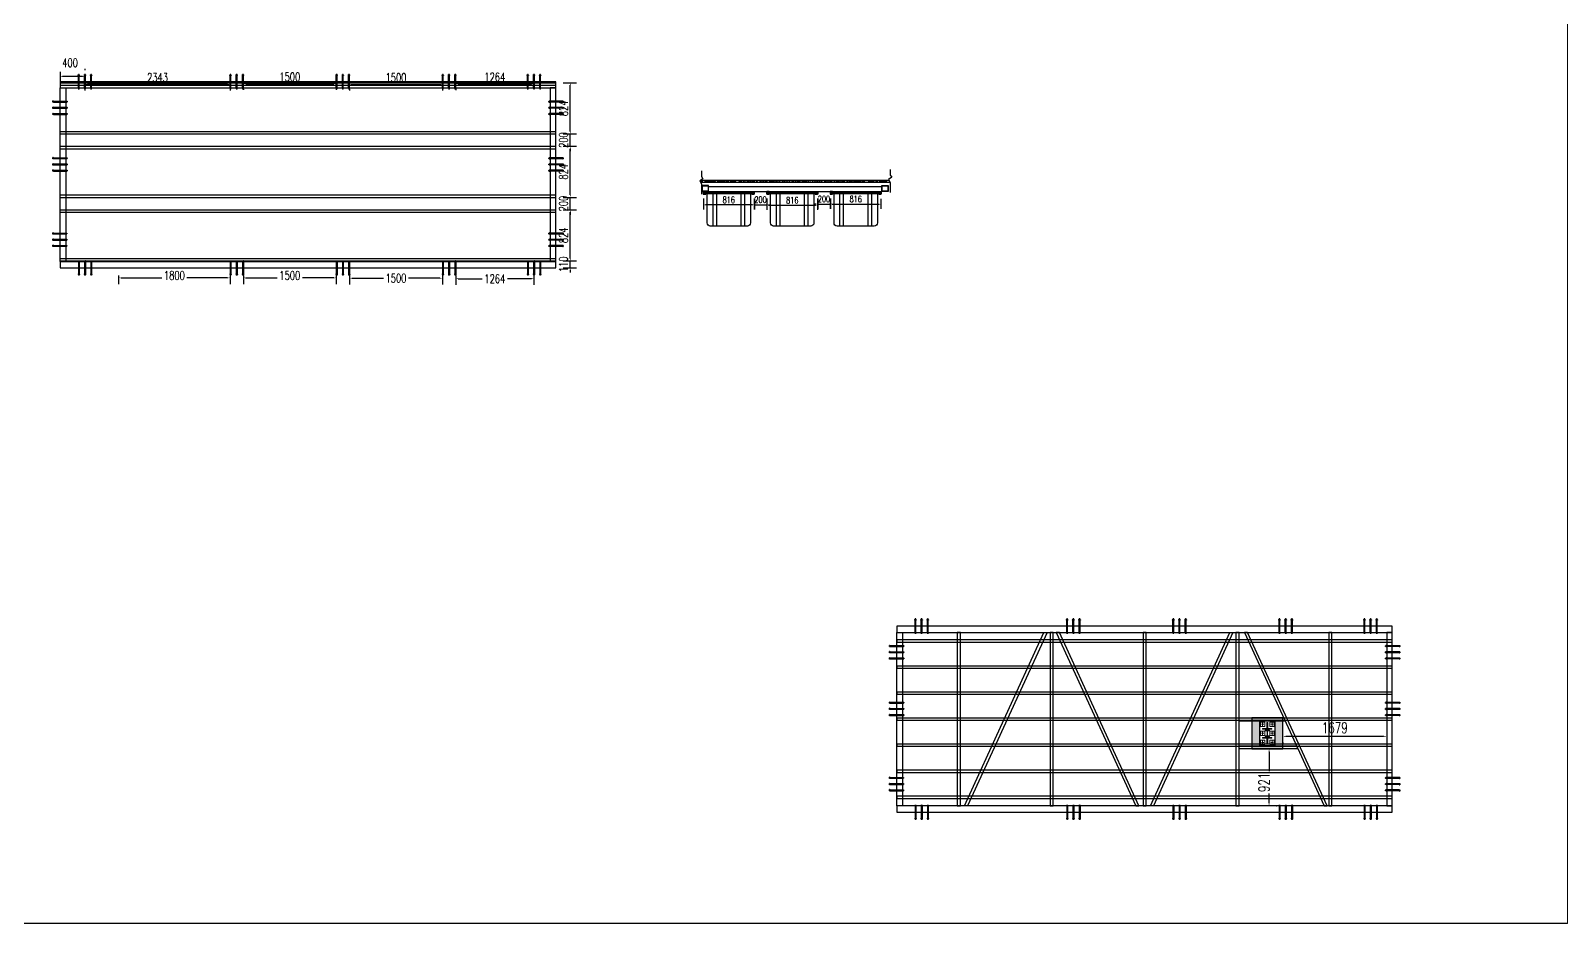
# Model space of a CAD drawing. Extents: x -18540 to 926017, y -610001 to -56924.
# Drawn here: x -117 to 24599, y -610001 to -595594 of the extents above; entities that cross this region are included whole.
import ezdxf

# ---------------------------------------------------------------- set-up
doc = ezdxf.new("R2010")
doc.units = 0
doc.header["$LTSCALE"] = 10
doc.header["$MEASUREMENT"] = 0
doc.linetypes.add('线型2', pattern=[2.5, 1.5, -1])
for name, color, linetype in [('BJ02', 2, 'Continuous'), ('W-STEEL_FRAME钢架', 3, 'Continuous'), ('W-STEEL_KEEL钢龙骨', 5, 'Continuous'), ('W-WOOD_FLOOR木地板', 30, 'Continuous'), ('房屋工字钢', 2, 'Continuous'), ('浮箱U槽', 5, 'Continuous'), ('螺栓孔位', 2, 'Continuous'), ('铝合金', 7, 'Continuous')]:
    doc.layers.add(name, color=color, linetype=linetype)
for name, color, linetype, lineweight in [('孔标注', 9, 'Continuous', 18), ('字符标注', 9, 'Continuous', 18), ('柱_主零件_实线', 51, 'Continuous', 18), ('柱_零件_实线', 3, 'Continuous', 18), ('螺栓组-普通_实线', 9, 'Continuous', 18), ('钢板标注', 9, 'Continuous', 18)]:
    doc.layers.add(name, color=color, linetype=linetype, lineweight=lineweight)
doc.styles.add('STANDARD_T3', font='simplex.shx', dxfattribs={"width": 0.7, "bigfont": 'gbcbig.shx'})
doc.dimstyles.new('W&&30', dxfattribs={"dimtxt": 105, "dimasz": 30, "dimexe": 75, "dimexo": 90, "dimgap": 30, "dimtad": 1, "dimdec": 0, "dimzin": 0, "dimdsep": 46, "dimtxsty": 'STANDARD_T3', "dimcen": 0.09, "dimclrd": 1, "dimclre": 1, "dimclrt": 7, "dimazin": 2, "dimtfac": 1, "dimtdec": 0, "dimtix": 1, "dimtmove": 2, "dimatfit": 3, "dimfxl": 100, "dimtolj": 1, "dimtzin": 0, "dimarcsym": 0})
doc.dimstyles.new('W&&40', dxfattribs={"dimtxt": 140, "dimasz": 40, "dimexe": 100, "dimexo": 120, "dimgap": 40, "dimtad": 1, "dimdec": 0, "dimzin": 0, "dimdsep": 46, "dimtxsty": 'STANDARD_T3', "dimcen": 0.09, "dimclrd": 1, "dimclre": 1, "dimclrt": 7, "dimazin": 2, "dimtfac": 1, "dimtdec": 0, "dimtix": 1, "dimtmove": 2, "dimatfit": 3, "dimfxl": 100, "dimtolj": 1, "dimtzin": 0, "dimarcsym": 0})
doc.dimstyles.new('W&&50', dxfattribs={"dimtxt": 175, "dimasz": 50, "dimexe": 125, "dimexo": 150, "dimgap": 50, "dimtad": 1, "dimdec": 0, "dimzin": 0, "dimdsep": 46, "dimtxsty": 'STANDARD_T3', "dimcen": 0.09, "dimclrd": 1, "dimclre": 1, "dimclrt": 7, "dimazin": 2, "dimtfac": 1, "dimtdec": 0, "dimtix": 1, "dimtmove": 2, "dimatfit": 3, "dimfxl": 100, "dimtolj": 1, "dimtzin": 0, "dimarcsym": 0})

# ---------------------------------------------------------------- blocks, each defined once
blk = doc.blocks.new('*D302')
at = {"layer": 'Defpoints', "color": 0, "transparency": 16777216}
for p in [(8360, -598485), (8596, -598485), (8360, -599309)]:
    blk.add_point(p, dxfattribs=at)
at = {"layer": '浮箱U槽', "color": 1, "lineweight": -2, "transparency": 16777216}
for p, q in [((8480, -598485), (8696, -598485)), ((8596, -599269), (8596, -598525)), ((8480, -599309), (8696, -599309))]:
    blk.add_line(p, q, dxfattribs=at)
at = {"layer": '浮箱U槽', "color": 1, "transparency": 16777216}
for points in [[(8589, -598525), (8603, -598525), (8596, -598485)], [(8589, -599269), (8603, -599269), (8596, -599309)]]:
    blk.add_solid(points, dxfattribs=at)
at = {"layer": '浮箱U槽', "color": 7, "transparency": 16777216, "insert": (8486, -598897), "char_height": 140, "attachment_point": 5, "rotation": 90, "style": 'STANDARD_T3'}
blk.add_mtext('\\A1;824', dxfattribs=at)
blk = doc.blocks.new('*D303')
at = {"layer": 'Defpoints', "color": 0, "transparency": 16777216}
for p in [(8360, -598284), (8596, -598284), (8360, -598485)]:
    blk.add_point(p, dxfattribs=at)
at = {"layer": '浮箱U槽', "color": 1, "lineweight": -2, "transparency": 16777216}
for p, q in [((8480, -598284), (8696, -598284)), ((8596, -598244), (8596, -598204)), ((8596, -598485), (8596, -598284)), ((8480, -598485), (8696, -598485)), ((8596, -598525), (8596, -598565))]:
    blk.add_line(p, q, dxfattribs=at)
at = {"layer": '浮箱U槽', "color": 1, "transparency": 16777216}
for points in [[(8589, -598244), (8603, -598244), (8596, -598284)], [(8589, -598525), (8603, -598525), (8596, -598485)]]:
    blk.add_solid(points, dxfattribs=at)
at = {"layer": '浮箱U槽', "color": 7, "transparency": 16777216, "insert": (8486, -598385), "char_height": 140, "attachment_point": 5, "rotation": 90, "style": 'STANDARD_T3'}
blk.add_mtext('\\A1;200', dxfattribs=at)
blk = doc.blocks.new('*D304')
at = {"layer": 'Defpoints', "color": 0, "transparency": 16777216}
for p in [(8360, -597460), (8596, -597460), (8360, -598284)]:
    blk.add_point(p, dxfattribs=at)
at = {"layer": '浮箱U槽', "color": 1, "lineweight": -2, "transparency": 16777216}
for p, q in [((8480, -597460), (8696, -597460)), ((8596, -598244), (8596, -597500)), ((8480, -598284), (8696, -598284))]:
    blk.add_line(p, q, dxfattribs=at)
at = {"layer": '浮箱U槽', "color": 1, "transparency": 16777216}
for points in [[(8589, -597500), (8603, -597500), (8596, -597460)], [(8589, -598244), (8603, -598244), (8596, -598284)]]:
    blk.add_solid(points, dxfattribs=at)
at = {"layer": '浮箱U槽', "color": 7, "transparency": 16777216, "insert": (8486, -597872), "char_height": 140, "attachment_point": 5, "rotation": 90, "style": 'STANDARD_T3'}
blk.add_mtext('\\A1;824', dxfattribs=at)
blk = doc.blocks.new('*D305')
at = {"layer": 'Defpoints', "color": 0, "transparency": 16777216}
for p in [(8360, -597260), (8596, -597260), (8360, -597460)]:
    blk.add_point(p, dxfattribs=at)
at = {"layer": '浮箱U槽', "color": 1, "lineweight": -2, "transparency": 16777216}
for p, q in [((8480, -597260), (8696, -597260)), ((8596, -597220), (8596, -597180)), ((8596, -597460), (8596, -597260)), ((8480, -597460), (8696, -597460)), ((8596, -597500), (8596, -597540))]:
    blk.add_line(p, q, dxfattribs=at)
at = {"layer": '浮箱U槽', "color": 1, "transparency": 16777216}
for points in [[(8589, -597220), (8603, -597220), (8596, -597260)], [(8589, -597500), (8603, -597500), (8596, -597460)]]:
    blk.add_solid(points, dxfattribs=at)
at = {"layer": '浮箱U槽', "color": 7, "transparency": 16777216, "insert": (8486, -597360), "char_height": 140, "attachment_point": 5, "rotation": 90, "style": 'STANDARD_T3'}
blk.add_mtext('\\A1;200', dxfattribs=at)
blk = doc.blocks.new('*D306')
at = {"layer": 'Defpoints', "color": 0, "transparency": 16777216}
for p in [(8360, -596436), (8596, -596436), (8360, -597260)]:
    blk.add_point(p, dxfattribs=at)
at = {"layer": '浮箱U槽', "color": 1, "lineweight": -2, "transparency": 16777216}
for p, q in [((8480, -596436), (8696, -596436)), ((8596, -597220), (8596, -596476)), ((8480, -597260), (8696, -597260))]:
    blk.add_line(p, q, dxfattribs=at)
at = {"layer": '浮箱U槽', "color": 1, "transparency": 16777216}
for points in [[(8589, -596476), (8603, -596476), (8596, -596436)], [(8589, -597220), (8603, -597220), (8596, -597260)]]:
    blk.add_solid(points, dxfattribs=at)
at = {"layer": '浮箱U槽', "color": 7, "transparency": 16777216, "insert": (8486, -596848), "char_height": 140, "attachment_point": 5, "rotation": 90, "style": 'STANDARD_T3'}
blk.add_mtext('\\A1;824', dxfattribs=at)
blk = doc.blocks.new('1')
at = {"lineweight": -3}
for p, q in [((-1521938, 1214338), (-1521935, 1214338)), ((-1521938, 1214336), (-1521931, 1214336)), ((-1521938, 1214336), (-1521914, 1214336)), ((-1521936, 1214341), (-1521936, 1214346)), ((-1521936, 1214346), (-1521916, 1214346)), ((-1521935, 1214341), (-1521936, 1214341)), ((-1521934, 1214347), (-1521932, 1214347)), ((-1521933, 1214352), (-1521931, 1214355)), ((-1521933, 1214136), (-1521933, 1214352)), ((-1521919, 1214352), (-1521933, 1214352)), ((-1521932, 1214347), (-1521919, 1214347)), ((-1521932, 1214346), (-1521932, 1214341)), ((-1521921, 1214355), (-1521931, 1214355)), ((-1521919, 1214352), (-1521921, 1214355)), ((-1521919, 1214347), (-1521921, 1214347)), ((-1521921, 1214346), (-1521921, 1214341)), ((-1521919, 1214136), (-1521919, 1214352)), ((-1521917, 1214341), (-1521916, 1214341)), ((-1521914, 1214338), (-1521917, 1214338)), ((-1521916, 1214341), (-1521916, 1214346)), ((-1521938, 1214136), (-1521931, 1214136)), ((-1521938, 1214136), (-1521914, 1214136)), ((-1521938, 1214134), (-1521935, 1214134)), ((-1521935, 1214131), (-1521936, 1214131)), ((-1521936, 1214131), (-1521936, 1214126)), ((-1521936, 1214126), (-1521916, 1214126)), ((-1521934, 1214125), (-1521932, 1214125)), ((-1521932, 1214126), (-1521932, 1214131)), ((-1521932, 1214125), (-1521919, 1214125)), ((-1521921, 1214126), (-1521921, 1214131)), ((-1521919, 1214125), (-1521921, 1214125)), ((-1521914, 1214134), (-1521917, 1214134)), ((-1521917, 1214131), (-1521916, 1214131)), ((-1521916, 1214131), (-1521916, 1214126))]:
    blk.add_line(p, q, dxfattribs=at)
at = {"color": 1}
for p, q in [((-1521936, 1214346), (-1521934, 1214347)), ((-1521919, 1214347), (-1521916, 1214346))]:
    blk.add_line(p, q, dxfattribs=at)
at = {"color": 6, "lineweight": -3}
for p, q in [((-1521931, 1214136), (-1521931, 1214355)), ((-1521921, 1214136), (-1521921, 1214355))]:
    blk.add_line(p, q, dxfattribs=at)
at = {"lineweight": -3}
for points in [[(-1521933, 1214336), (-1521938, 1214336), (-1521938, 1214338), (-1521914, 1214338), (-1521914, 1214336), (-1521919, 1214336)], [(-1521935, 1214338), (-1521935, 1214341), (-1521917, 1214341), (-1521917, 1214338)], [(-1521933, 1214136), (-1521938, 1214136), (-1521938, 1214134), (-1521914, 1214134), (-1521914, 1214136), (-1521919, 1214136)], [(-1521935, 1214134), (-1521935, 1214131), (-1521917, 1214131), (-1521917, 1214134)]]:
    blk.add_lwpolyline(points, dxfattribs=at)
for centre, radius, start, end in [((-1521934, 1214129), 3.22, 223.6028, 316.3972), ((-1521926, 1214140), 14.7, 248.7607, 291.2393), ((-1521919, 1214129), 3.22, 223.6028, 316.3972)]:
    blk.add_arc(centre, radius, start, end, dxfattribs=at)
blk = doc.blocks.new('螺栓孔位')
at = {"layer": '螺栓孔位', "color": 1, "rotation": 270}
for p in [(-1214244, -1521833), (-1214244, -1521933), (-1214244, -1522033)]:
    blk.add_blockref('1', p, dxfattribs=at)
blk = doc.blocks.new('*D315')
at = {"layer": 'Defpoints', "color": 0, "transparency": 16777216}
for p in [(760, -596420), (3104, -596420), (3104, -596460)]:
    blk.add_point(p, dxfattribs=at)
at = {"layer": '螺栓孔位', "color": 1, "lineweight": -2, "transparency": 16777216}
for p, q in [((760, -596540), (760, -596560)), ((800, -596460), (3064, -596460)), ((3104, -596540), (3104, -596560))]:
    blk.add_line(p, q, dxfattribs=at)
at = {"layer": '螺栓孔位', "color": 1, "transparency": 16777216}
for points in [[(800, -596453), (800, -596467), (760, -596460)], [(3064, -596453), (3064, -596467), (3104, -596460)]]:
    blk.add_solid(points, dxfattribs=at)
at = {"layer": '螺栓孔位', "color": 7, "transparency": 16777216, "insert": (1932, -596350), "char_height": 140, "attachment_point": 5, "style": 'STANDARD_T3'}
blk.add_mtext('\\A1;2343', dxfattribs=at)
blk = doc.blocks.new('*D316')
at = {"layer": 'Defpoints', "color": 0, "transparency": 16777216}
for p in [(3318, -596420), (4818, -596420), (4818, -596451)]:
    blk.add_point(p, dxfattribs=at)
at = {"layer": '螺栓孔位', "color": 1, "lineweight": -2, "transparency": 16777216}
for p, q in [((3318, -596540), (3318, -596551)), ((3358, -596451), (4778, -596451)), ((4818, -596540), (4818, -596551))]:
    blk.add_line(p, q, dxfattribs=at)
at = {"layer": '螺栓孔位', "color": 1, "transparency": 16777216}
for points in [[(3358, -596444), (3358, -596457), (3318, -596451)], [(4778, -596444), (4778, -596457), (4818, -596451)]]:
    blk.add_solid(points, dxfattribs=at)
at = {"layer": '螺栓孔位', "color": 7, "transparency": 16777216, "insert": (4068, -596341), "char_height": 140, "attachment_point": 5, "style": 'STANDARD_T3'}
blk.add_mtext('\\A1;1500', dxfattribs=at)
blk = doc.blocks.new('*D317')
at = {"layer": 'Defpoints', "color": 0, "transparency": 16777216}
for p in [(5032, -596420), (6532, -596420), (6532, -596462)]:
    blk.add_point(p, dxfattribs=at)
at = {"layer": '螺栓孔位', "color": 1, "lineweight": -2, "transparency": 16777216}
for p, q in [((5032, -596540), (5032, -596562)), ((5072, -596462), (6492, -596462)), ((6532, -596540), (6532, -596562))]:
    blk.add_line(p, q, dxfattribs=at)
at = {"layer": '螺栓孔位', "color": 1, "transparency": 16777216}
for points in [[(5072, -596455), (5072, -596469), (5032, -596462)], [(6492, -596455), (6492, -596469), (6532, -596462)]]:
    blk.add_solid(points, dxfattribs=at)
at = {"layer": '螺栓孔位', "color": 7, "transparency": 16777216, "insert": (5782, -596352), "char_height": 140, "attachment_point": 5, "style": 'STANDARD_T3'}
blk.add_mtext('\\A1;1500', dxfattribs=at)
blk = doc.blocks.new('*D318')
at = {"layer": 'Defpoints', "color": 0, "transparency": 16777216}
for p in [(6746, -596410), (8010, -596452), (8010, -596519)]:
    blk.add_point(p, dxfattribs=at)
at = {"layer": '螺栓孔位', "color": 1, "lineweight": -2, "transparency": 16777216}
for p, q in [((8010, -596399), (8010, -596352)), ((6746, -596530), (6746, -596552)), ((6786, -596452), (7970, -596452))]:
    blk.add_line(p, q, dxfattribs=at)
at = {"layer": '螺栓孔位', "color": 1, "transparency": 16777216}
for points in [[(6786, -596445), (6786, -596459), (6746, -596452)], [(7970, -596445), (7970, -596459), (8010, -596452)]]:
    blk.add_solid(points, dxfattribs=at)
at = {"layer": '螺栓孔位', "color": 7, "transparency": 16777216, "insert": (7378, -596342), "char_height": 140, "attachment_point": 5, "style": 'STANDARD_T3'}
blk.add_mtext('\\A1;1264', dxfattribs=at)
blk = doc.blocks.new('*D319')
at = {"layer": 'Defpoints', "color": 0, "transparency": 16777216}
for p in [(360, -596140), (760, -596331), (760, -596331)]:
    blk.add_point(p, dxfattribs=at)
at = {"layer": '浮箱U槽', "color": 1, "lineweight": -2, "transparency": 16777216}
for p, q in [((360, -596260), (360, -596431)), ((400, -596331), (720, -596331)), ((760, -596211), (760, -596231))]:
    blk.add_line(p, q, dxfattribs=at)
at = {"layer": '浮箱U槽', "color": 1, "transparency": 16777216}
for points in [[(400, -596325), (400, -596338), (360, -596331)], [(720, -596325), (720, -596338), (760, -596331)]]:
    blk.add_solid(points, dxfattribs=at)
at = {"layer": '浮箱U槽', "color": 7, "transparency": 16777216, "insert": (520, -596111), "char_height": 140, "attachment_point": 5, "style": 'STANDARD_T3'}
blk.add_mtext('\\A1;400', dxfattribs=at)
blk = doc.blocks.new('*D375')
at = {"layer": 'Defpoints', "color": 0, "transparency": 16777216}
for p in [(1303, -599427), (3104, -599419), (3104, -599584)]:
    blk.add_point(p, dxfattribs=at)
at = {"layer": '螺栓孔位', "color": 1, "lineweight": -2, "transparency": 16777216}
for p, q in [((1303, -599547), (1303, -599684)), ((1343, -599584), (2000, -599584)), ((3064, -599584), (2407, -599584)), ((3104, -599539), (3104, -599684))]:
    blk.add_line(p, q, dxfattribs=at)
at = {"layer": '螺栓孔位', "color": 1, "transparency": 16777216}
for points in [[(1343, -599577), (1343, -599590), (1303, -599584)], [(3064, -599577), (3064, -599590), (3104, -599584)]]:
    blk.add_solid(points, dxfattribs=at)
at = {"layer": '螺栓孔位', "color": 7, "transparency": 16777216, "insert": (2204, -599544), "char_height": 140, "attachment_point": 5, "style": 'STANDARD_T3'}
blk.add_mtext('\\A1;1800', dxfattribs=at)
blk = doc.blocks.new('*D376')
at = {"layer": 'Defpoints', "color": 0, "transparency": 16777216}
for p in [(3318, -599427), (4818, -599419), (4818, -599584)]:
    blk.add_point(p, dxfattribs=at)
at = {"layer": '螺栓孔位', "color": 1, "lineweight": -2, "transparency": 16777216}
for p, q in [((3318, -599547), (3318, -599684)), ((3358, -599584), (3864, -599584)), ((4778, -599584), (4271, -599584)), ((4818, -599539), (4818, -599684))]:
    blk.add_line(p, q, dxfattribs=at)
at = {"layer": '螺栓孔位', "color": 1, "transparency": 16777216}
for points in [[(3358, -599577), (3358, -599591), (3318, -599584)], [(4778, -599577), (4778, -599591), (4818, -599584)]]:
    blk.add_solid(points, dxfattribs=at)
at = {"layer": '螺栓孔位', "color": 7, "transparency": 16777216, "insert": (4068, -599544), "char_height": 140, "attachment_point": 5, "style": 'STANDARD_T3'}
blk.add_mtext('\\A1;1500', dxfattribs=at)
blk = doc.blocks.new('*D373')
at = {"layer": 'Defpoints', "color": 0, "transparency": 16777216}
for p in [(5032, -599427), (6532, -599427), (6532, -599589)]:
    blk.add_point(p, dxfattribs=at)
at = {"layer": '螺栓孔位', "color": 1, "lineweight": -2, "transparency": 16777216}
for p, q in [((5032, -599547), (5032, -599689)), ((5072, -599589), (5579, -599589)), ((6492, -599589), (5985, -599589)), ((6532, -599547), (6532, -599689))]:
    blk.add_line(p, q, dxfattribs=at)
at = {"layer": '螺栓孔位', "color": 1, "transparency": 16777216}
for points in [[(5072, -599582), (5072, -599595), (5032, -599589)], [(6492, -599582), (6492, -599595), (6532, -599589)]]:
    blk.add_solid(points, dxfattribs=at)
at = {"layer": '螺栓孔位', "color": 7, "transparency": 16777216, "insert": (5782, -599589), "char_height": 140, "attachment_point": 5, "style": 'STANDARD_T3'}
blk.add_mtext('\\A1;1500', dxfattribs=at)
blk = doc.blocks.new('*D374')
at = {"layer": 'Defpoints', "color": 0, "transparency": 16777216}
for p in [(8010, -599337), (6746, -599427), (8010, -599597)]:
    blk.add_point(p, dxfattribs=at)
at = {"layer": '螺栓孔位', "color": 1, "lineweight": -2, "transparency": 16777216}
for p, q in [((6746, -599547), (6746, -599697)), ((6786, -599597), (7173, -599597)), ((7970, -599597), (7584, -599597)), ((8010, -599457), (8010, -599697))]:
    blk.add_line(p, q, dxfattribs=at)
at = {"layer": '螺栓孔位', "color": 1, "transparency": 16777216}
for points in [[(6786, -599591), (6786, -599604), (6746, -599597)], [(7970, -599591), (7970, -599604), (8010, -599597)]]:
    blk.add_solid(points, dxfattribs=at)
at = {"layer": '螺栓孔位', "color": 7, "transparency": 16777216, "insert": (7378, -599597), "char_height": 140, "attachment_point": 5, "style": 'STANDARD_T3'}
blk.add_mtext('\\A1;1264', dxfattribs=at)
blk = doc.blocks.new('*D398')
at = {"layer": 'Defpoints', "color": 0, "transparency": 16777216}
for p in [(8360, -599309), (8595, -599309), (8360, -599419)]:
    blk.add_point(p, dxfattribs=at)
at = {"layer": '浮箱U槽', "color": 1, "lineweight": -2, "transparency": 16777216}
for p, q in [((8480, -599309), (8695, -599309)), ((8595, -599269), (8595, -599229)), ((8595, -599419), (8595, -599309)), ((8480, -599419), (8695, -599419)), ((8595, -599459), (8595, -599499))]:
    blk.add_line(p, q, dxfattribs=at)
at = {"layer": '浮箱U槽', "color": 1, "transparency": 16777216}
for points in [[(8588, -599269), (8602, -599269), (8595, -599309)], [(8588, -599459), (8602, -599459), (8595, -599419)]]:
    blk.add_solid(points, dxfattribs=at)
at = {"layer": '浮箱U槽', "color": 7, "transparency": 16777216, "insert": (8485, -599364), "char_height": 140, "attachment_point": 5, "rotation": 90, "style": 'STANDARD_T3'}
blk.add_mtext('\\A1;110', dxfattribs=at)
blk = doc.blocks.new('*D834')
at = {"layer": 'Defpoints', "color": 0, "transparency": 16777216}
for p in [(10747, -598213), (11563, -598213), (10747, -598407)]:
    blk.add_point(p, dxfattribs=at)
at = {"layer": 'W-STEEL_FRAME钢架', "color": 1, "lineweight": -2, "transparency": 16777216}
for p, q in [((10747, -598303), (10747, -598482)), ((11563, -598303), (11563, -598482)), ((11533, -598407), (10777, -598407))]:
    blk.add_line(p, q, dxfattribs=at)
at = {"layer": 'W-STEEL_FRAME钢架', "color": 1, "transparency": 16777216}
for points in [[(10777, -598402), (10777, -598412), (10747, -598407)], [(11533, -598402), (11533, -598412), (11563, -598407)]]:
    blk.add_solid(points, dxfattribs=at)
at = {"layer": 'W-STEEL_FRAME钢架', "color": 7, "transparency": 16777216, "insert": (11155, -598324), "char_height": 105, "attachment_point": 5, "style": 'STANDARD_T3'}
blk.add_mtext('\\A1;816', dxfattribs=at)
blk = doc.blocks.new('*D835')
at = {"layer": 'Defpoints', "color": 0, "transparency": 16777216}
for p in [(12592, -598213), (12793, -598213), (12793, -598392)]:
    blk.add_point(p, dxfattribs=at)
at = {"layer": 'W-STEEL_FRAME钢架', "color": 1, "lineweight": -2, "transparency": 16777216}
for p, q in [((12592, -598303), (12592, -598467)), ((12793, -598303), (12793, -598467)), ((12562, -598392), (12532, -598392)), ((12592, -598392), (12793, -598392)), ((12823, -598392), (12853, -598392))]:
    blk.add_line(p, q, dxfattribs=at)
at = {"layer": 'W-STEEL_FRAME钢架', "color": 1, "transparency": 16777216}
for points in [[(12562, -598387), (12562, -598397), (12592, -598392)], [(12823, -598387), (12823, -598397), (12793, -598392)]]:
    blk.add_solid(points, dxfattribs=at)
at = {"layer": 'W-STEEL_FRAME钢架', "color": 7, "transparency": 16777216, "insert": (12692, -598310), "char_height": 105, "attachment_point": 5, "style": 'STANDARD_T3'}
blk.add_mtext('\\A1;200', dxfattribs=at)
blk = doc.blocks.new('*D836')
at = {"layer": 'Defpoints', "color": 0, "transparency": 16777216}
for p in [(11772, -598213), (12588, -598213), (11772, -598413)]:
    blk.add_point(p, dxfattribs=at)
at = {"layer": 'W-STEEL_FRAME钢架', "color": 1, "lineweight": -2, "transparency": 16777216}
for p, q in [((11772, -598303), (11772, -598488)), ((12588, -598303), (12588, -598488)), ((12558, -598413), (11802, -598413))]:
    blk.add_line(p, q, dxfattribs=at)
at = {"layer": 'W-STEEL_FRAME钢架', "color": 1, "transparency": 16777216}
for points in [[(11802, -598408), (11802, -598418), (11772, -598413)], [(12558, -598408), (12558, -598418), (12588, -598413)]]:
    blk.add_solid(points, dxfattribs=at)
at = {"layer": 'W-STEEL_FRAME钢架', "color": 7, "transparency": 16777216, "insert": (12180, -598331), "char_height": 105, "attachment_point": 5, "style": 'STANDARD_T3'}
blk.add_mtext('\\A1;816', dxfattribs=at)
blk = doc.blocks.new('*D837')
at = {"layer": 'Defpoints', "color": 0, "transparency": 16777216}
for p in [(11568, -598213), (11768, -598213), (11768, -598404)]:
    blk.add_point(p, dxfattribs=at)
at = {"layer": 'W-STEEL_FRAME钢架', "color": 1, "lineweight": -2, "transparency": 16777216}
for p, q in [((11568, -598303), (11568, -598479)), ((11768, -598303), (11768, -598479)), ((11538, -598404), (11508, -598404)), ((11568, -598404), (11768, -598404)), ((11798, -598404), (11828, -598404))]:
    blk.add_line(p, q, dxfattribs=at)
at = {"layer": 'W-STEEL_FRAME钢架', "color": 1, "transparency": 16777216}
for points in [[(11538, -598399), (11538, -598409), (11568, -598404)], [(11798, -598399), (11798, -598409), (11768, -598404)]]:
    blk.add_solid(points, dxfattribs=at)
at = {"layer": 'W-STEEL_FRAME钢架', "color": 7, "transparency": 16777216, "insert": (11668, -598321), "char_height": 105, "attachment_point": 5, "style": 'STANDARD_T3'}
blk.add_mtext('\\A1;200', dxfattribs=at)
blk = doc.blocks.new('800')
at = {"color": 5, "lineweight": -3}
for p, q in [((-460, 520), (-460, 0)), ((-400, 520), (-400, 0)), ((0, 0), (0, 520)), ((60, 0), (60, 520))]:
    blk.add_line(p, q, dxfattribs=at)
at = {"color": 5}
blk.add_lwpolyline([(200, 550), (200, 520), (150, 520), (-550, 520), (-600, 520), (-600, 550)], close=True, dxfattribs=at)
at = {"color": 5, "lineweight": -3}
blk.add_lwpolyline([(150, 520), (150, 50, -0.414214), (100, 0), (-500, 0, -0.414214), (-550, 50), (-550, 520)], format="xyb", dxfattribs=at)
blk = doc.blocks.new('*D854')
at = {"layer": 'Defpoints', "color": 0, "transparency": 16777216}
for p in [(12797, -598213), (13613, -598216), (13613, -598393)]:
    blk.add_point(p, dxfattribs=at)
at = {"layer": 'W-STEEL_FRAME钢架', "color": 1, "lineweight": -2, "transparency": 16777216}
for p, q in [((12797, -598303), (12797, -598468)), ((13613, -598306), (13613, -598468)), ((12827, -598393), (13583, -598393))]:
    blk.add_line(p, q, dxfattribs=at)
at = {"layer": 'W-STEEL_FRAME钢架', "color": 1, "transparency": 16777216}
for points in [[(12827, -598388), (12827, -598398), (12797, -598393)], [(13583, -598388), (13583, -598398), (13613, -598393)]]:
    blk.add_solid(points, dxfattribs=at)
at = {"layer": 'W-STEEL_FRAME钢架', "color": 7, "transparency": 16777216, "insert": (13205, -598311), "char_height": 105, "attachment_point": 5, "style": 'STANDARD_T3'}
blk.add_mtext('\\A1;816', dxfattribs=at)
blk = doc.blocks.new('*U2021')
at = {"layer": 'W-STEEL_KEEL钢龙骨', "color": 4}
blk.add_lwpolyline([(18, -4000), (18, 4000), (-18, 4000), (-18, -4000)], close=True, dxfattribs=at)
blk = doc.blocks.new('*U2022')
at = {"layer": 'W-STEEL_KEEL钢龙骨', "color": 0, "linetype": 'ByBlock', "lineweight": -2, "transparency": 16777216}
for p in [(0, 0), (420, 0), (840, 0), (1260, 0), (1680, 0), (2100, 0), (2520, 0)]:
    blk.add_blockref('*U2021', p, dxfattribs=at)
blk = doc.blocks.new('C-4')
at = {"layer": 'W-STEEL_FRAME钢架', "color": 1}
for points in [[(584103, 29109), (584103, 29159), (581306, 29159), (581306, 29109)], [(584106, 27759), (584106, 27709), (581306, 28992), (581306, 29042)], [(584103, 27609), (584103, 27659), (581306, 27659), (581306, 27609)], [(581306, 26278), (581306, 26228), (584106, 27510), (584106, 27560)], [(584103, 26110), (584103, 26160), (581306, 26160), (581306, 26110)], [(584106, 24760), (584106, 24710), (581306, 25992), (581306, 26042)], [(584103, 24610), (584103, 24660), (581306, 24660), (581306, 24610)], [(584106, 24471), (584106, 24521), (581306, 23238), (581306, 23188)], [(584103, 23110), (584103, 23160), (581306, 23160), (581306, 23110)]]:
    blk.add_lwpolyline(points, close=True, dxfattribs=at)
at = {"layer": '铝合金', "color": 2}
for points in [[(581306, 22135), (581306, 30135), (581206, 30135), (581206, 22135)], [(584106, 30135), (584106, 30045), (581306, 30045), (581306, 30135)], [(584106, 22135), (584106, 22225), (581306, 22225), (581306, 22135)]]:
    blk.add_lwpolyline(points, close=True, dxfattribs=at)
blk.add_lwpolyline([(584106, 22135), (584206, 22135), (584206, 30135), (584106, 30135), (584106, 22135)], dxfattribs=at)
at = {"layer": 'W-STEEL_KEEL钢龙骨'}
blk.add_blockref('*U2022', (581446, 26135), dxfattribs=at)
blk = doc.blocks.new('GZG')
at = {"layer": '孔标注', "ltscale": 100000, "const_width": 2.01}
blk.add_lwpolyline([(51, 341, 1), (49, 341, 1)], format="xyb", close=True, dxfattribs=at)
at = {"layer": '字符标注', "ltscale": 100000, "const_width": 2.01}
blk.add_lwpolyline([(204, 341, 1), (202, 341, 1)], format="xyb", close=True, dxfattribs=at)
at = {"layer": '柱_主零件_实线', "lineweight": 18, "ltscale": 100000}
for p, q in [((51, 261), (51, 271)), ((202, 271), (51, 271)), ((51, 261), (123, 261)), ((123, 261), (123, 131)), ((130, 261), (202, 261)), ((130, 131), (130, 261)), ((202, 261), (202, 271)), ((51, 120), (51, 131)), ((51, 131), (123, 131)), ((51, 120), (202, 120)), ((130, 131), (202, 131)), ((202, 120), (202, 131))]:
    blk.add_line(p, q, dxfattribs=at)
at = {"layer": '柱_零件_实线', "lineweight": 18, "ltscale": 100000}
for p, q in [((0, 0), (0, 392)), ((0, 392), (253, 392)), ((85, 376), (15, 376)), ((15, 376), (15, 306)), ((15, 306), (85, 306)), ((85, 306), (85, 376)), ((120, 371), (120, 271)), ((133, 371), (120, 371)), ((133, 321), (120, 321)), ((133, 271), (120, 271)), ((133, 271), (133, 371)), ((238, 376), (168, 376)), ((168, 376), (168, 306)), ((168, 306), (238, 306)), ((238, 306), (238, 376)), ((253, 392), (253, 0)), ((253, 0), (0, 0)), ((15, 231), (15, 161)), ((85, 231), (15, 231)), ((15, 161), (85, 161)), ((15, 85), (15, 15)), ((85, 85), (15, 85)), ((15, 15), (85, 15)), ((85, 161), (85, 231)), ((85, 15), (85, 85)), ((120, 120), (120, 20)), ((133, 120), (120, 120)), ((133, 70), (120, 70)), ((133, 20), (120, 20)), ((133, 20), (133, 120)), ((168, 231), (168, 161)), ((238, 231), (168, 231)), ((168, 161), (238, 161)), ((168, 85), (168, 15)), ((238, 85), (168, 85)), ((168, 15), (238, 15)), ((238, 161), (238, 231)), ((238, 15), (238, 85))]:
    blk.add_line(p, q, dxfattribs=at)
at = {"layer": '柱_零件_实线', "linetype": '线型2', "lineweight": 18, "ltscale": 100000}
for p, q in [((133, 301), (120, 301)), ((92, 246), (92, 238)), ((161, 246), (92, 246)), ((92, 238), (124, 238)), ((92, 153), (92, 146)), ((92, 153), (124, 153)), ((92, 146), (161, 146)), ((133, 90), (120, 90)), ((124, 238), (124, 153)), ((129, 238), (161, 238)), ((129, 153), (129, 238)), ((129, 153), (161, 153)), ((161, 246), (161, 238)), ((161, 153), (161, 146))]:
    blk.add_line(p, q, dxfattribs=at)
at = {"layer": '螺栓组-普通_实线', "lineweight": 18, "ltscale": 100000}
for p, q in [((70, 341), (30, 341)), ((50, 371), (50, 311)), ((223, 341), (183, 341)), ((203, 371), (203, 311)), ((70, 196), (30, 196)), ((70, 50), (30, 50)), ((50, 226), (50, 166)), ((50, 80), (50, 20)), ((223, 196), (183, 196)), ((223, 50), (183, 50)), ((203, 226), (203, 166)), ((203, 80), (203, 20))]:
    blk.add_line(p, q, dxfattribs=at)
at = {"layer": '螺栓组-普通_实线', "color": 1, "ltscale": 100000, "const_width": 10}
for points in [[(55, 341, 1), (45, 341, 1)], [(208, 341, 1), (198, 341, 1)], [(55, 196, 1), (45, 196, 1)], [(55, 50, 1), (45, 50, 1)], [(208, 196, 1), (198, 196, 1)], [(208, 50, 1), (198, 50, 1)]]:
    blk.add_lwpolyline(points, format="xyb", close=True, dxfattribs=at)
at = {"layer": '钢板标注', "ltscale": 100000, "const_width": 2.01}
for points in [[(51, 50, 1), (49, 50, 1)], [(254, 0, 1), (252, 0, 1)]]:
    blk.add_lwpolyline(points, format="xyb", close=True, dxfattribs=at)
blk = doc.blocks.new('GG')
at = {"layer": 'W-STEEL_FRAME钢架', "true_color": 0x636466}
h = blk.add_hatch(color=251, dxfattribs=at)
h.dxf.hatch_style = 1
h.paths.add_polyline_path([(500, 500), (0, 500), (0, 0), (500, 0)])
h.paths.add_polyline_path([(377, 55), (124, 55), (124, 447), (377, 447)], flags=16)
at = {"layer": 'BJ02', "color": 3}
blk.add_lwpolyline([(0, 0), (500, 0), (500, 500), (0, 500)], close=True, dxfattribs=at)
at = {"layer": '房屋工字钢', "color": 2}
blk.add_lwpolyline([(124, 55), (377, 55), (377, 447), (124, 447)], close=True, dxfattribs=at)
at = {"layer": 'W-STEEL_FRAME钢架', "color": 3}
blk.add_blockref('GZG', (124, 55), dxfattribs=at)
blk = doc.blocks.new('*D1576')
at = {"layer": 'Defpoints', "color": 0, "transparency": 16777216}
for p in [(19850, -607184), (19850, -608105), (19879, -608105)]:
    blk.add_point(p, dxfattribs=at)
at = {"layer": 'W-STEEL_FRAME钢架', "color": 1, "lineweight": -2, "transparency": 16777216}
for p, q in [((19879, -607234), (19879, -607542)), ((20000, -607184), (20004, -607184)), ((19879, -608055), (19879, -607905)), ((20000, -608105), (20004, -608105))]:
    blk.add_line(p, q, dxfattribs=at)
at = {"layer": 'W-STEEL_FRAME钢架', "color": 1, "transparency": 16777216}
for points in [[(19870, -607234), (19887, -607234), (19879, -607184)], [(19870, -608055), (19887, -608055), (19879, -608105)]]:
    blk.add_solid(points, dxfattribs=at)
at = {"layer": 'W-STEEL_FRAME钢架', "color": 7, "transparency": 16777216, "insert": (19796, -607724), "char_height": 175, "attachment_point": 5, "rotation": 90, "style": 'STANDARD_T3'}
blk.add_mtext('\\A1;921', dxfattribs=at)
blk = doc.blocks.new('*D1577')
at = {"layer": 'Defpoints', "color": 0, "transparency": 16777216}
for p in [(20100, -606934), (21779, -606934), (21779, -606982)]:
    blk.add_point(p, dxfattribs=at)
at = {"layer": 'W-STEEL_FRAME钢架', "color": 1, "lineweight": -2, "transparency": 16777216}
for p, q in [((20150, -606982), (21729, -606982)), ((20100, -607084), (20100, -607107)), ((21779, -607084), (21779, -607107))]:
    blk.add_line(p, q, dxfattribs=at)
at = {"layer": 'W-STEEL_FRAME钢架', "color": 1, "transparency": 16777216}
for points in [[(20150, -606973), (20150, -606990), (20100, -606982)], [(21729, -606973), (21729, -606990), (21779, -606982)]]:
    blk.add_solid(points, dxfattribs=at)
at = {"layer": 'W-STEEL_FRAME钢架', "color": 7, "transparency": 16777216, "insert": (20940, -606844), "char_height": 175, "attachment_point": 5, "style": 'STANDARD_T3'}
blk.add_mtext('\\A1;1679', dxfattribs=at)

msp = doc.modelspace()

# ---------------------------------------------------------------- hatches: boundary and pattern name
at = {"layer": 'W-WOOD_FLOOR木地板', "true_color": 0xcd6928}
h = msp.add_hatch(dxfattribs=at)
h.set_pattern_fill('木材', color=32, scale=10)
h.set_pattern_definition([(50, (-432847.528, -422347.01), (25.923532, 93.1234154), [600, -80, 200, -40]), (50, (-432794.33, -422327.01), (-66.465069, 3.554523), [120, -13.2, 240, -30]), (50, (-432827.528, -422313.01), (113.1698317, 176.5639521), [320, -56, 160, -40])])
edge = h.paths.add_edge_path()
edge.add_line((10698.9, -598013.2), (10693, -598017.5))
edge.add_line((10693, -598017.5), (10703, -598037.2))
edge.add_line((10703, -598037.2), (10930.5, -598037.2))
edge.add_line((10930.5, -598037.2), (10930.5, -598035.8))
edge.add_line((10930.5, -598035.8), (10945.7, -598035.8))
edge.add_arc((10945.7, -598038.8), 3, 31.86817, 90.00167, ccw=False)
edge.add_line((10948.3, -598037.2), (10952.7, -598037.2))
edge.add_arc((10955.2, -598038.8), 3, 90.00167, 148.13183, ccw=False)
edge.add_line((10955.2, -598035.8), (10965.5, -598035.8))
edge.add_line((10965.5, -598035.8), (10965.5, -598037.2))
edge.add_line((10965.5, -598037.2), (11330.5, -598037.2))
edge.add_line((11330.5, -598037.2), (11330.5, -598035.8))
edge.add_line((11330.5, -598035.8), (11345.7, -598035.8))
edge.add_arc((11345.7, -598038.8), 3, 31.86817, 90.00167, ccw=False)
edge.add_line((11348.3, -598037.2), (11352.7, -598037.2))
edge.add_arc((11355.2, -598038.8), 3, 90.00167, 148.13183, ccw=False)
edge.add_line((11355.2, -598035.8), (11365.5, -598035.8))
edge.add_line((11365.5, -598035.8), (11365.5, -598037.2))
edge.add_line((11365.5, -598037.2), (11730.5, -598037.2))
edge.add_line((11730.5, -598037.2), (11730.5, -598035.8))
edge.add_line((11730.5, -598035.8), (11745.7, -598035.8))
edge.add_arc((11745.7, -598038.8), 3, 31.86817, 90.00167, ccw=False)
edge.add_line((11748.3, -598037.2), (11752.7, -598037.2))
edge.add_arc((11755.2, -598038.8), 3, 90.00167, 148.13183, ccw=False)
edge.add_line((11755.2, -598035.8), (11765.5, -598035.8))
edge.add_line((11765.5, -598035.8), (11765.5, -598037.2))
edge.add_line((11765.5, -598037.2), (12130.5, -598037.2))
edge.add_line((12130.5, -598037.2), (12130.5, -598035.8))
edge.add_line((12130.5, -598035.8), (12145.7, -598035.8))
edge.add_arc((12145.7, -598038.8), 3, 31.86817, 90.00167, ccw=False)
edge.add_line((12148.3, -598037.2), (12152.7, -598037.2))
edge.add_arc((12155.2, -598038.8), 3, 90.00167, 148.13183, ccw=False)
edge.add_line((12155.2, -598035.8), (12165.5, -598035.8))
edge.add_line((12165.5, -598035.8), (12165.5, -598037.2))
edge.add_line((12165.5, -598037.2), (12530.5, -598037.2))
edge.add_line((12530.5, -598037.2), (12530.5, -598035.8))
edge.add_line((12530.5, -598035.8), (12545.7, -598035.8))
edge.add_arc((12545.7, -598038.8), 3, 31.86817, 90.00167, ccw=False)
edge.add_line((12548.3, -598037.2), (12552.7, -598037.2))
edge.add_arc((12555.2, -598038.8), 3, 90.00167, 148.13183, ccw=False)
edge.add_line((12555.2, -598035.8), (12565.5, -598035.8))
edge.add_line((12565.5, -598035.8), (12565.5, -598037.2))
edge.add_line((12565.5, -598037.2), (13748, -598037.2))
edge.add_line((13748, -598037.2), (13748, -598013.2))
edge.add_line((13748, -598013.2), (10698.9, -598013.2))

# ---------------------------------------------------------------- linework, layer by layer
at = {"color": 1, "lineweight": -3}
for p, q in [((13627, -598113.2), (10826.7, -598113.2)), ((10826.7, -598191.2), (13627, -598191.2))]:
    msp.add_line(p, q, dxfattribs=at)
at = {"color": 2}
for points in [[(10731.7, -598096.3), (10821.7, -598096.3), (10821.7, -598186.3), (10731.7, -598186.3)], [(13627, -598091.2), (13727, -598091.2), (13727, -598191.2), (13627, -598191.2)], [(13632, -598096.2), (13722, -598096.2), (13722, -598186.2), (13632, -598186.2)]]:
    msp.add_lwpolyline(points, close=True, dxfattribs=at)
at = {"color": 4}
for points in [[(10743.3, -598191.3), (10743.3, -598234.3), (10783.3, -598234.3), (10783.3, -598230.3), (10747.3, -598230.3), (10747.3, -598195.3), (10783.3, -598195.3), (10783.3, -598191.3)], [(11567.7, -598191.2), (11567.7, -598234.2), (11527.7, -598234.2), (11527.7, -598230.2), (11563.3, -598230.2), (11563.3, -598195.2), (11527.7, -598195.2), (11527.7, -598191.2)], [(11767.7, -598191.2), (11767.7, -598234.2), (11807.7, -598234.2), (11807.7, -598230.2), (11771.7, -598230.2), (11771.7, -598195.2), (11807.7, -598195.2), (11807.7, -598191.2)], [(12592.1, -598191.2), (12592.1, -598234.2), (12552.1, -598234.2), (12552.1, -598230.2), (12588.1, -598230.2), (12588.1, -598195.2), (12552.1, -598195.2), (12552.1, -598191.2)], [(12792.6, -598191.2), (12792.6, -598234.2), (12832.6, -598234.2), (12832.6, -598230.2), (12796.6, -598230.2), (12796.6, -598195.2), (12832.6, -598195.2), (12832.6, -598191.2)], [(13616.6, -598191.2), (13616.6, -598234.2), (13576.6, -598234.2), (13576.6, -598230.2), (13612.6, -598230.2), (13612.6, -598195.2), (13576.6, -598195.2), (13576.6, -598191.2)]]:
    msp.add_lwpolyline(points, close=True, dxfattribs=at)
at = {"layer": 'BJ02'}
msp.add_lwpolyline([(-18540, -490906.1), (24698.5, -490906.1), (24698.5, -610000.5), (-18540, -610000.5)], close=True, dxfattribs=at)
at = {"layer": 'W-STEEL_FRAME钢架', "color": 3}
for points in [[(20114.5, -606684.3), (20137.6, -606734.7), (19393.9, -606734.7), (19393.9, -606684.3)], [(20320.4, -607133.9), (20343.5, -607184.3), (19393.9, -607184.3), (19393.9, -607133.9)]]:
    msp.add_lwpolyline(points, close=True, dxfattribs=at)
at = {"layer": 'W-WOOD_FLOOR木地板', "color": 1}
for points in [[(10712.9, -597855.5), (10712.9, -597946.9), (10738.7, -597983.2), (10688.7, -598018.7), (10712.9, -598066.4), (10712.9, -598230.3)], [(13760, -597832.4), (13760, -597923.8), (13785.8, -597960.1), (13735.8, -597995.6), (13760, -598043.2), (13760, -598207.2)]]:
    msp.add_lwpolyline(points, dxfattribs=at)
at = {"layer": 'W-WOOD_FLOOR木地板'}
for points in [[(13746, -598013.2), (10698.9, -598013.2)], [(10703, -598037.2), (13750.1, -598037.2)]]:
    msp.add_lwpolyline(points, dxfattribs=at)
at = {"layer": '浮箱U槽'}
for p, q in [((360.4, -596435.7), (8360.5, -596435.7)), ((360.4, -596475.7), (8360.5, -596475.7)), ((360.4, -597220), (8360.5, -597220)), ((360.4, -597260), (8360.5, -597260)), ((360.4, -597460), (8360.5, -597460)), ((360.4, -597500), (8360.5, -597500)), ((360.4, -598244.5), (8360.5, -598244.5)), ((360.4, -598284.5), (8360.5, -598284.5)), ((360.4, -598485), (8360.5, -598485)), ((360.4, -598525), (8360.5, -598525)), ((360.4, -599269), (8360.5, -599269)), ((360.4, -599309), (8360.5, -599309)), ((360.4, -599318.6), (8360.5, -599318.6))]:
    msp.add_line(p, q, dxfattribs=at)
at = {"layer": '铝合金', "color": 2}
msp.add_lwpolyline([(8360.5, -596519.3), (8360.5, -596419.3), (360.4, -596419.3), (360.4, -596519.3), (8360.5, -596519.3)], dxfattribs=at)
for points in [[(360.4, -596519.3), (450.4, -596519.3), (450.4, -599319.3), (360.4, -599319.3)], [(8360.5, -596519.3), (8270.5, -596519.3), (8270.5, -599319.3), (8360.5, -599319.3)], [(10826.7, -598191.3), (10826.7, -598091.3), (10726.7, -598091.3), (10726.7, -598191.3)], [(8360.5, -599319.3), (360.4, -599319.3), (360.4, -599419.3), (8360.5, -599419.3)]]:
    msp.add_lwpolyline(points, close=True, dxfattribs=at)

# ---------------------------------------------------------------- block references
at = {"layer": 'BJ02', "rotation": 89.99999999999999}
msp.add_blockref('C-4', (44003.8, -1189411.5), dxfattribs=at)
at = {"layer": 'W-STEEL_FRAME钢架', "color": 3}
msp.add_blockref('GG', (19600, -607184.3), dxfattribs=at)
at = {"layer": '浮箱U槽'}
for p in [(11355.4, -598747.9), (12379.7, -598747.8), (13404.6, -598747.8)]:
    msp.add_blockref('800', p, dxfattribs=at)
at = {"layer": '螺栓孔位', "rotation": 90}
for p in [(753.3, -596411.6), (3203.8, -596411.6), (4917.8, -596411.6), (6632.2, -596411.6), (8003.5, -596411.6), (14262.1, -605197.6), (16712.5, -605197.6), (18426.5, -605197.6), (20140.9, -605197.6), (21512.2, -605197.6)]:
    msp.add_blockref('螺栓孔位', p, dxfattribs=at)
at = {"layer": '螺栓孔位', "xscale": -1}
for p, rotation in [((361.1, -596845.3), 180), ((361.1, -597759.5), 180), ((358.7, -598973.8), 180), ((753.3, -599427.1), 90), ((3203.8, -599427.1), 90), ((4917.8, -599427.1), 90), ((6632.2, -599427.1), 90), ((8003.5, -599427.1), 90), ((13869.8, -605631.3), 180), ((13869.8, -606545.5), 180), ((13867.5, -607759.8), 180), ((14262.1, -608213.1), 90), ((16712.5, -608213.1), 90), ((18426.5, -608213.1), 90), ((20140.9, -608213.1), 90), ((21512.2, -608213.1), 90)]:
    msp.add_blockref('螺栓孔位', p, dxfattribs=dict(at, rotation=rotation))
for p in [(8360.6, -596833.3), (8360.6, -597747.5), (8362.9, -598961.8), (21869.3, -605619.3), (21869.3, -606533.5), (21871.7, -607747.8)]:
    msp.add_blockref('螺栓孔位', p, dxfattribs=at)

# ---------------------------------------------------------------- dimensions: what is measured, and where the dimension line sits
at = {"layer": 'W-STEEL_FRAME钢架'}
for base, p1, p2, picture, middle in [((10747.3, -598406.7), (11563.3, -598212.7), (10747.3, -598212.7), '*D834', (11155.3, -598324.2)), ((11767.7, -598403.6), (11567.7, -598212.7), (11767.7, -598212.7), '*D837', (11667.7, -598321.1)), ((11771.7, -598413.1), (12588.1, -598212.7), (11771.7, -598212.7), '*D836', (12179.9, -598330.6)), ((12792.6077, -598392.1758), (12592.1215, -598212.7352), (12792.6077, -598212.7352), '*D835', (12692.3646, -598309.6758))]:
    dim = msp.add_linear_dim(base=base, p1=p1, p2=p2, angle=180, dimstyle='W&&30', dxfattribs=at)
    dim.commit()
    dim.dimension.update_dxf_attribs({"geometry": picture, "text_midpoint": middle})
dim = msp.add_linear_dim(base=(13612.6, -598393.5), p1=(12796.6, -598212.7), p2=(13612.6, -598215.6), dimstyle='W&&30', dxfattribs=at)
dim.commit()
dim.dimension.update_dxf_attribs({"geometry": '*D854', "text_midpoint": (13204.6, -598311)})
at = {"layer": 'W-STEEL_FRAME钢架', "color": 3}
dim = msp.add_linear_dim(base=(21779.2, -606981.8), p1=(20100, -606934.3), p2=(21779.2, -606934.3), dimstyle='W&&50', dxfattribs=at)
dim.commit()
dim.dimension.update_dxf_attribs({"geometry": '*D1577', "text_midpoint": (20939.6, -606844.3)})
dim = msp.add_linear_dim(base=(19878.8, -608105.4), p1=(19850, -607184.3), p2=(19850, -608105.4), angle=90, dimstyle='W&&50', dxfattribs=at)
dim.commit()
dim.dimension.update_dxf_attribs({"geometry": '*D1576', "text_midpoint": (19796.3, -607723.6), "dimtype": 160})
at = {"layer": '浮箱U槽'}
dim = msp.add_linear_dim(base=(760.3, -596331.2), p1=(360.4, -596140), p2=(760.3, -596331.2), dimstyle='W&&40', dxfattribs=at)
dim.commit()
dim.dimension.update_dxf_attribs({"geometry": '*D319', "text_midpoint": (519.8, -596110.7), "dimtype": 160})
for base, p1, p2, picture, middle in [((8595.8, -596435.7), (8360.5, -597260), (8360.5, -596435.7), '*D306', (8485.8, -596847.9)), ((8595.8, -597260), (8360.5, -597460), (8360.5, -597260), '*D305', (8485.8, -597360)), ((8595.8357, -597460.0077), (8360.4571, -598284.4643), (8360.4571, -597460.0077), '*D304', (8485.8357, -597872.236)), ((8595.8357, -598284.4643), (8360.4571, -598484.9505), (8360.4571, -598284.4643), '*D303', (8485.8357, -598384.7074)), ((8595.8, -598485), (8360.5, -599309), (8360.5, -598485), '*D302', (8485.8, -598897)), ((8595, -599309), (8360.5, -599419.3), (8360.5, -599309), '*D398', (8485, -599364.2))]:
    dim = msp.add_linear_dim(base=base, p1=p1, p2=p2, angle=90, dimstyle='W&&40', dxfattribs=at)
    dim.commit()
    dim.dimension.update_dxf_attribs({"geometry": picture, "text_midpoint": middle})
at = {"layer": '螺栓孔位'}
for base, p1, p2, picture, middle in [((3103.7939, -596460.1131), (760.326, -596419.7222), (3103.7939, -596419.7222), '*D315', (1932.0599, -596350.1131)), ((4817.8, -596450.7), (3317.8, -596419.7), (4817.8, -596419.7), '*D316', (4067.8, -596340.7)), ((6532.2, -596461.8), (5031.8, -596419.7), (6532.2, -596419.6), '*D317', (5782, -596351.8)), ((8010.5, -596452.1), (6746.2, -596409.7), (8010.5, -596519.3), '*D318', (7378.3, -596342.1))]:
    dim = msp.add_linear_dim(base=base, p1=p1, p2=p2, angle=180, dimstyle='W&&40', dxfattribs=at)
    dim.commit()
    dim.dimension.update_dxf_attribs({"geometry": picture, "text_midpoint": middle})
for base, p1, p2, picture, middle in [((8010.5, -599597.3), (6746.2, -599426.8), (8010.5, -599337.2), '*D374', (7378.3, -599597.3)), ((3103.7939, -599583.7559), (1303.3273, -599426.7533), (3103.7939, -599418.9755), '*D375', (2203.5606, -599543.7559)), ((4817.8, -599583.9), (3317.8, -599426.8), (4817.8, -599419), '*D376', (4067.8, -599543.9)), ((6532.2, -599588.5), (5031.8, -599426.8), (6532.2, -599426.8), '*D373', (5782, -599588.5))]:
    dim = msp.add_linear_dim(base=base, p1=p1, p2=p2, angle=180, dimstyle='W&&40', dxfattribs=at)
    dim.commit()
    dim.dimension.update_dxf_attribs({"geometry": picture, "text_midpoint": middle, "dimtype": 160})

doc.saveas('drawing.dxf')
